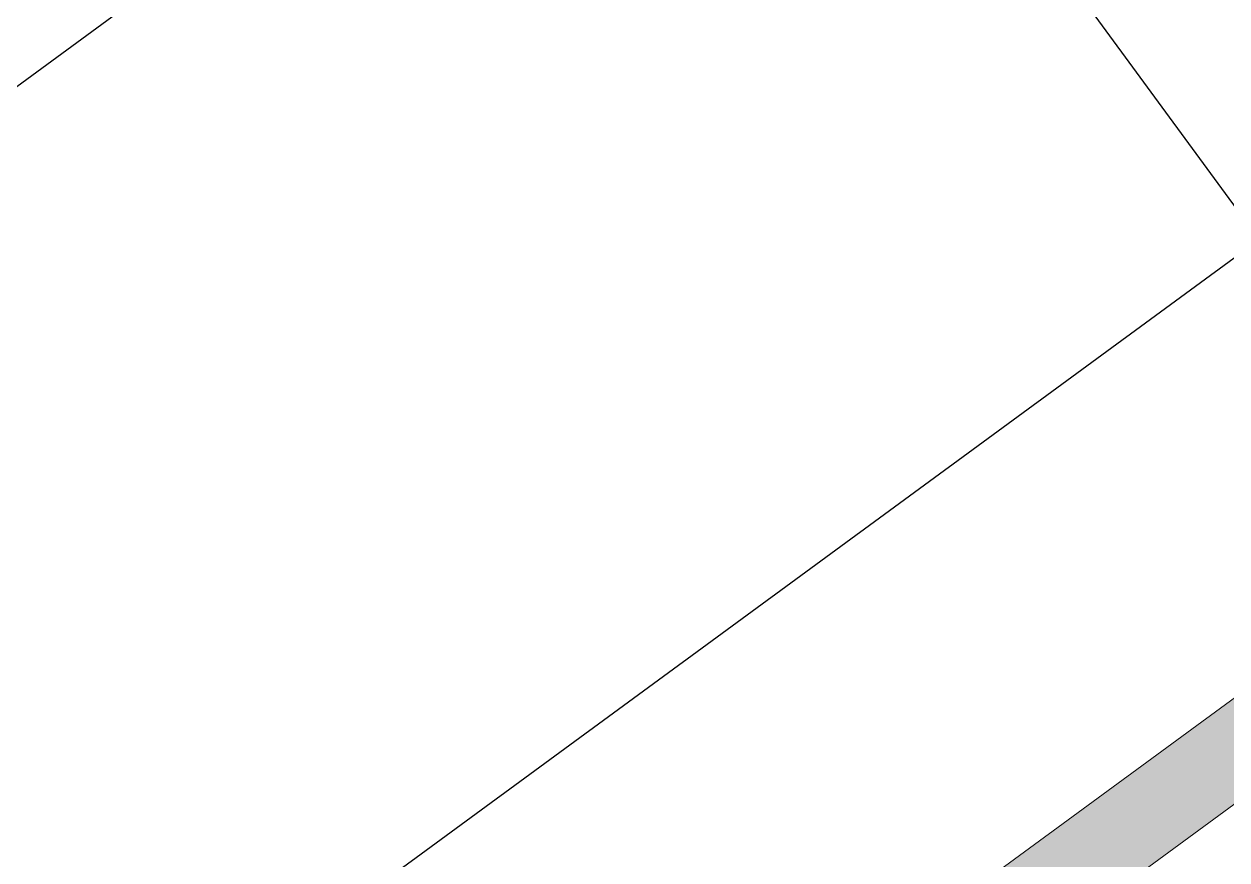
# Model space of a CAD drawing. Header units: millimetres. Extents: x 75184266 to 76346726, y -35850126 to -33679385.
# Drawn here: x 75396117 to 75398920, y -34611972 to -34610024 of the extents above; entities that cross this region are included whole.
import ezdxf

# ---------------------------------------------------------------- set-up
doc = ezdxf.new("R2010")
doc.units = ezdxf.units.MM
doc.header["$LTSCALE"] = 50
doc.header["$MEASUREMENT"] = 0
for name, color, linetype in [('XR-지하3층$0$5', 5, 'CONTINUOUS'), ('XR-지하3층$0$A-주차', 9, 'CONTINUOUS'), ('XR-지하3층$0$장애인', 11, 'CONTINUOUS')]:
    doc.layers.add(name, color=color, linetype=linetype)
doc.layers.add('건축', color=8, linetype='CONTINUOUS', plot=False)

# ---------------------------------------------------------------- blocks, each defined once
blk = doc.blocks.new('XR-지하3층$0$장애인 주차')
at = {"layer": 'XR-지하3층$0$장애인', "lineweight": 5, "true_color": 0xffffff}
blk.add_hatch(color=7, dxfattribs=at).paths.add_polyline_path([(2472, 3994.9), (2472, -1005.1), (3842, -1005.1), (3842, -805.1), (2672, -805.1), (2672, 3794.9), (5572, 3794.9), (5572, -805.1), (4402, -805.1), (4402, -1005.1), (5772, -1005.1), (5772, 3994.9)])
at = {"layer": 'XR-지하3층$0$5', "lineweight": 5}
for points in [[(3842, -1005.1), (2472, -1005.1), (2472, 3994.9), (5772, 3994.9), (5772, -1005.1), (4402, -1005.1)], [(3842, -805.1), (2672, -805.1), (2672, 3794.9), (5572, 3794.9), (5572, -805.1), (4402, -805.1)]]:
    blk.add_lwpolyline(points, dxfattribs=at)
blk = doc.blocks.new('XR-지하3층$0$A$C73B52ADF')
at = {"layer": 'XR-지하3층$0$A-주차', "elevation": 0}
blk.add_lwpolyline([(-2037.7, 2465.6), (-37.7, 2465.6), (-37.7, -1134.4), (-2037.7, -1134.4)], close=True, dxfattribs=at)

msp = doc.modelspace()

# ---------------------------------------------------------------- block references
at = {"layer": '건축', "rotation": 306.2476159917877}
msp.add_blockref('XR-지하3층$0$A$C73B52ADF', (75397028.2, -34612015.3, 0), dxfattribs=at)
at = {"layer": '건축', "xscale": -1, "rotation": 306.2469333594607}
msp.add_blockref('XR-지하3층$0$장애인 주차', (75400803.2, -34617383, 0), dxfattribs=at)

doc.saveas('drawing.dxf')
